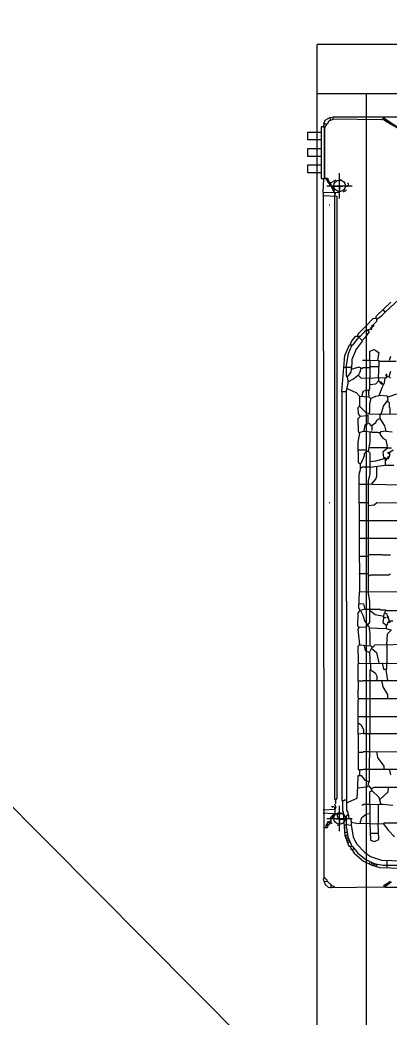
# Model space of a CAD drawing. Extents: x 4511820 to 5180432, y -1526536 to -944957.
# Drawn here: x 5146956 to 5147404, y -1027784 to -1026575 of the extents above; entities that cross this region are included whole.
import ezdxf

# ---------------------------------------------------------------- set-up
doc = ezdxf.new("R2010")
doc.units = 0
doc.header["$MEASUREMENT"] = 0
doc.layers.add('POZEMOK', color=7, linetype='CONTINUOUS')
doc.layers.add('ZZ-chladenie', color=133, linetype='CONTINUOUS')

msp = doc.modelspace()

# ---------------------------------------------------------------- linework, layer by layer
at = {"layer": 'POZEMOK'}
msp.add_line((5149565.898, -1030158.886), (5143002.5, -1023568.172), dxfattribs=at)
at = {"layer": 'ZZ-chladenie'}
for p, q in [((5147315.716, -1028973.604), (5147315.716, -1026604.74)), ((5149472.5, -1026604.74), (5147315.716, -1026604.74)), ((5149472.5, -1026664.74), (5147315.716, -1026664.74)), ((5147375.716, -1028913.604), (5147375.716, -1026664.74)), ((5147331.072, -1026693.072), (5147335.311, -1026692.365)), ((5147335.311, -1026695.191), (5147335.311, -1026692.365)), ((5147335.311, -1026692.365), (5147396.079, -1026692.365)), ((5147396.079, -1026692.365), (5148017.896, -1026692.365)), ((5147397.493, -1026693.072), (5147398.199, -1026692.365)), ((5147324.005, -1026702.258), (5147323.299, -1026704.377)), ((5147323.299, -1026704.377), (5147326.125, -1026704.377)), ((5147324.005, -1026700.845), (5147325.418, -1026696.604)), ((5147324.005, -1026700.845), (5147324.005, -1026702.258)), ((5147324.005, -1026700.845), (5147328.245, -1026700.845)), ((5147324.712, -1026705.084), (5147325.418, -1026704.377)), ((5147325.418, -1026696.604), (5147331.072, -1026693.072)), ((5147326.125, -1026704.377), (5147327.538, -1026700.845)), ((5147328.245, -1026700.845), (5147330.365, -1026697.311)), ((5147330.365, -1026697.311), (5147335.311, -1026695.191)), ((5147331.778, -1026693.072), (5147331.778, -1026696.604)), ((5147335.311, -1026695.191), (5147334.604, -1026695.191)), ((5147393.96, -1026695.898), (5147335.311, -1026695.191)), ((5147397.493, -1026693.778), (5147393.96, -1026695.898)), ((5147396.786, -1026696.604), (5147396.786, -1026695.191)), ((5147396.786, -1026695.191), (5147397.493, -1026695.191)), ((5147397.493, -1026696.604), (5147396.786, -1026696.604)), ((5147398.199, -1026695.191), (5147397.493, -1026693.778)), ((5147397.493, -1026695.191), (5147398.199, -1026695.898)), ((5147398.199, -1026695.898), (5147397.493, -1026696.604)), ((5147397.493, -1026696.604), (5147413.038, -1026705.79)), ((5147412.331, -1026704.377), (5147398.199, -1026695.191)), ((5147398.199, -1026695.898), (5147398.906, -1026695.898)), ((5147398.906, -1026695.898), (5147398.906, -1026696.604)), ((5147398.906, -1026697.311), (5147398.906, -1026698.018)), ((5147400.319, -1026697.311), (5147400.319, -1026696.604)), ((5147400.319, -1026698.018), (5147400.319, -1026698.724)), ((5147400.319, -1026698.724), (5147401.026, -1026698.724)), ((5147401.732, -1026698.018), (5147402.439, -1026698.018)), ((5147402.439, -1026698.018), (5147402.439, -1026698.724)), ((5147402.439, -1026699.431), (5147402.439, -1026700.138)), ((5147403.852, -1026699.431), (5147403.852, -1026698.724)), ((5147403.852, -1026700.138), (5147403.852, -1026700.845)), ((5147403.852, -1026700.845), (5147404.559, -1026700.845)), ((5147324.712, -1026705.084), (5147324.712, -1026766.559)), ((5147343.094, -1026791.412), (5147343.094, -1026760.75)), ((5147323.299, -1026784.224), (5147324.005, -1026767.265)), ((5147324.005, -1026767.265), (5147326.832, -1026767.265)), ((5147324.712, -1026766.559), (5147324.712, -1026767.265)), ((5147326.125, -1026766.559), (5147328.245, -1026766.559)), ((5147326.125, -1026766.559), (5147326.125, -1026767.265)), ((5147326.125, -1026767.265), (5147326.832, -1026767.265)), ((5147326.832, -1026767.265), (5147327.538, -1026766.559)), ((5147326.832, -1026767.265), (5147327.538, -1026767.972)), ((5147326.832, -1026767.265), (5147328.952, -1026771.505)), ((5147327.538, -1026767.972), (5147328.245, -1026767.972)), ((5147327.763, -1026776.081), (5147358.424, -1026776.081)), ((5147328.245, -1026766.559), (5147329.659, -1026770.092)), ((5147328.245, -1026767.972), (5147328.952, -1026767.972)), ((5147328.952, -1026769.385), (5147328.245, -1026769.385)), ((5147328.952, -1026769.385), (5147329.659, -1026769.385)), ((5147329.659, -1026770.092), (5147328.952, -1026770.799)), ((5147328.952, -1026770.799), (5147329.659, -1026771.505)), ((5147328.952, -1026771.505), (5147331.072, -1026771.505)), ((5147329.659, -1026769.385), (5147329.659, -1026770.092)), ((5147329.659, -1026770.092), (5147330.365, -1026771.505)), ((5147329.659, -1026771.505), (5147329.659, -1026772.919)), ((5147329.659, -1026772.919), (5147331.072, -1026772.919)), ((5147331.072, -1026772.919), (5147330.365, -1026774.332)), ((5147330.365, -1026774.332), (5147332.485, -1026775.038)), ((5147331.072, -1026772.919), (5147338.844, -1026768.679)), ((5147331.072, -1026771.505), (5147331.072, -1026772.919)), ((5147331.072, -1026772.919), (5147331.778, -1026773.625)), ((5147331.778, -1026773.625), (5147332.485, -1026773.625)), ((5147332.485, -1026773.625), (5147332.485, -1026775.038)), ((5147332.485, -1026775.038), (5147335.311, -1026782.104)), ((5147333.191, -1026777.158), (5147334.604, -1026777.158)), ((5147334.604, -1026779.985), (5147335.311, -1026776.451)), ((5147334.604, -1026777.158), (5147335.311, -1026777.158)), ((5147335.311, -1026776.451), (5147343.79, -1026776.451)), ((5147343.084, -1026768.679), (5147345.911, -1026768.679)), ((5147343.084, -1026783.517), (5147343.79, -1026776.451)), ((5147343.79, -1026776.451), (5147346.617, -1026776.451)), ((5147350.856, -1026776.451), (5147352.977, -1026776.451)), ((5147352.977, -1026772.919), (5147352.977, -1026772.212)), ((5147353.683, -1026773.625), (5147352.977, -1026772.919)), ((5147352.977, -1026776.451), (5147353.683, -1026775.745)), ((5147353.683, -1026775.745), (5147353.683, -1026773.625)), ((5147323.299, -1026784.224), (5147343.084, -1026783.517)), ((5147323.299, -1026784.224), (5147324.005, -1027551.602)), ((5147323.299, -1026787.757), (5147339.551, -1026788.464)), ((5147334.604, -1026778.572), (5147333.898, -1026778.572)), ((5147333.898, -1026778.572), (5147334.604, -1026778.572)), ((5147336.018, -1026779.985), (5147334.604, -1026779.985)), ((5147335.311, -1026779.985), (5147336.018, -1026780.691)), ((5147336.018, -1026780.691), (5147335.311, -1026781.398)), ((5147335.311, -1026781.398), (5147336.018, -1026782.104)), ((5147335.311, -1026782.104), (5147336.725, -1026782.104)), ((5147336.725, -1026782.104), (5147336.018, -1026779.985)), ((5147336.018, -1026782.104), (5147336.018, -1026783.517)), ((5147336.018, -1026783.517), (5147336.725, -1026784.224)), ((5147336.725, -1026784.224), (5147336.725, -1026785.638)), ((5147336.725, -1026785.638), (5147337.431, -1026786.344)), ((5147336.725, -1026787.757), (5147336.725, -1027518.392)), ((5147338.138, -1026784.931), (5147337.431, -1026785.638)), ((5147337.431, -1026785.638), (5147338.138, -1026785.638)), ((5147337.431, -1026786.344), (5147337.431, -1026787.757)), ((5147338.138, -1026784.224), (5147338.138, -1026783.517)), ((5147338.138, -1026785.638), (5147338.138, -1026784.931)), ((5147339.551, -1026788.464), (5147339.551, -1027517.685)), ((5147347.324, -1026782.811), (5147348.737, -1026782.811)), ((5147348.737, -1026782.811), (5147349.443, -1026782.104)), ((5147349.443, -1026782.104), (5147350.15, -1026782.104)), ((5147350.15, -1026782.104), (5147350.856, -1026781.398)), ((5147350.856, -1026781.398), (5147351.563, -1026781.398)), ((5147330.365, -1026799.063), (5147331.072, -1026799.063)), ((5147398.199, -1026929.079), (5147437.77, -1026892.335)), ((5147387.6, -1026933.319), (5147405.265, -1026917.067)), ((5147386.894, -1026936.145), (5147387.6, -1026933.319)), ((5147388.307, -1026937.558), (5147393.96, -1026933.319)), ((5147393.96, -1026933.319), (5147398.199, -1026929.079)), ((5147396.079, -1026926.253), (5147396.079, -1026925.546)), ((5147398.199, -1026929.079), (5147396.079, -1026926.253)), ((5147398.199, -1026929.079), (5147397.493, -1026929.786)), ((5147365.695, -1026955.224), (5147374.881, -1026946.038)), ((5147374.881, -1026946.038), (5147384.068, -1026936.145)), ((5147384.068, -1026946.038), (5147381.24, -1026948.158)), ((5147382.654, -1026946.038), (5147382.654, -1026944.625)), ((5147382.654, -1026944.625), (5147384.068, -1026944.625)), ((5147384.068, -1026936.145), (5147387.6, -1026936.852)), ((5147387.6, -1026940.385), (5147384.068, -1026943.918)), ((5147384.068, -1026943.918), (5147384.068, -1026946.038)), ((5147387.6, -1026936.852), (5147387.6, -1026940.385)), ((5147357.922, -1026963.703), (5147362.869, -1026958.05)), ((5147362.869, -1026958.05), (5147368.522, -1026958.05)), ((5147364.989, -1026958.05), (5147365.695, -1026955.224)), ((5147368.522, -1026958.05), (5147374.881, -1026950.984)), ((5147378.414, -1026953.104), (5147373.468, -1026960.17)), ((5147374.881, -1026950.984), (5147378.414, -1026951.691)), ((5147380.534, -1026949.571), (5147377.001, -1026950.278)), ((5147377.001, -1026950.278), (5147378.414, -1026950.984)), ((5147378.414, -1026950.984), (5147378.414, -1026949.571)), ((5147378.414, -1026951.691), (5147378.414, -1026953.104)), ((5147381.24, -1026948.158), (5147380.534, -1026948.158)), ((5147381.24, -1026948.158), (5147380.534, -1026949.571)), ((5147380.534, -1026949.571), (5147381.947, -1026949.571)), ((5147381.947, -1026948.158), (5147381.24, -1026948.158)), ((5147381.947, -1026949.571), (5147381.947, -1026948.158)), ((5147349.443, -1026981.369), (5147355.096, -1026968.649)), ((5147353.683, -1026979.249), (5147357.922, -1026969.356)), ((5147355.803, -1026968.649), (5147355.096, -1026969.356)), ((5147355.096, -1026968.649), (5147359.336, -1026968.649)), ((5147355.803, -1026968.649), (5147357.922, -1026963.703)), ((5147357.922, -1026969.356), (5147358.629, -1026968.649)), ((5147359.336, -1026968.649), (5147366.402, -1026959.463)), ((5147370.642, -1026963.703), (5147362.162, -1026975.009)), ((5147366.402, -1026959.463), (5147370.642, -1026963.703)), ((5147373.468, -1026960.17), (5147370.642, -1026962.996)), ((5147345.911, -1027025.178), (5147349.443, -1026981.369)), ((5147350.856, -1026995.501), (5147353.683, -1026979.249)), ((5147362.162, -1026975.715), (5147357.922, -1026986.314)), ((5147362.162, -1026975.009), (5147362.162, -1026975.715)), ((5147379.827, -1026976.422), (5147384.774, -1026974.302)), ((5147379.827, -1026987.021), (5147379.827, -1026976.422)), ((5147384.774, -1026974.302), (5147390.427, -1026977.835)), ((5147390.427, -1026977.835), (5147389.013, -1026987.021)), ((5147404.559, -1026982.782), (5147403.146, -1026987.728)), ((5147357.922, -1026991.261), (5147356.509, -1027001.86)), ((5147357.922, -1026986.314), (5147357.922, -1026991.261)), ((5147379.121, -1026987.728), (5147370.642, -1026987.728)), ((5147379.827, -1026987.021), (5147379.121, -1026987.728)), ((5147379.827, -1026987.728), (5147379.827, -1026987.021)), ((5147379.827, -1026987.021), (5147379.827, -1026995.501)), ((5147379.827, -1026987.021), (5147390.427, -1026987.728)), ((5147379.827, -1026995.501), (5147380.534, -1026994.794)), ((5147380.534, -1026994.794), (5147389.72, -1026994.794)), ((5147390.427, -1026990.554), (5147389.72, -1027008.926)), ((5147390.427, -1026987.728), (5147390.427, -1026990.554)), ((5147391.134, -1026988.435), (5147411.625, -1026988.435)), ((5147348.03, -1026995.501), (5147357.216, -1026995.501)), ((5147350.856, -1026995.501), (5147350.856, -1027006.1)), ((5147350.856, -1027006.1), (5147351.563, -1027006.806)), ((5147351.563, -1027006.806), (5147352.27, -1027007.513)), ((5147356.509, -1027001.86), (5147352.27, -1027007.513)), ((5147366.402, -1026995.501), (5147357.216, -1026998.327)), ((5147360.043, -1027009.633), (5147366.402, -1027004.687)), ((5147365.695, -1027005.393), (5147369.229, -1027008.926)), ((5147369.229, -1026996.914), (5147366.402, -1026995.501)), ((5147366.402, -1027004.687), (5147367.815, -1027001.153)), ((5147367.815, -1027001.153), (5147369.229, -1026996.914)), ((5147369.229, -1026996.914), (5147370.642, -1026996.914)), ((5147370.642, -1026996.914), (5147371.348, -1026996.207)), ((5147371.348, -1026996.207), (5147379.827, -1026996.207)), ((5147379.827, -1026996.207), (5147379.827, -1027008.926)), ((5147400.319, -1027004.687), (5147398.906, -1027004.687)), ((5147398.906, -1027004.687), (5147398.906, -1027006.1)), ((5147398.906, -1027006.1), (5147400.319, -1027006.1)), ((5147400.319, -1027008.219), (5147400.319, -1027004.687)), ((5147401.026, -1027006.806), (5147400.319, -1027007.513)), ((5147401.026, -1027006.806), (5147403.146, -1027007.513)), ((5147403.146, -1027006.806), (5147405.265, -1027000.447)), ((5147352.977, -1027015.285), (5147351.563, -1027022.352)), ((5147352.27, -1027007.513), (5147352.977, -1027007.513)), ((5147352.27, -1027007.513), (5147352.977, -1027012.459)), ((5147352.977, -1027012.459), (5147352.977, -1027015.285)), ((5147353.683, -1027013.166), (5147352.977, -1027013.872)), ((5147353.683, -1027013.166), (5147360.043, -1027009.633)), ((5147369.229, -1027008.926), (5147400.319, -1027008.219)), ((5147379.827, -1027021.645), (5147379.827, -1027008.926)), ((5147379.827, -1027016.698), (5147386.894, -1027015.992)), ((5147386.894, -1027015.992), (5147390.427, -1027011.753)), ((5147390.427, -1027011.753), (5147390.427, -1027008.926)), ((5147390.427, -1027012.459), (5147393.253, -1027015.992)), ((5147393.253, -1027013.872), (5147391.84, -1027013.872)), ((5147395.373, -1027015.992), (5147393.253, -1027013.872)), ((5147393.253, -1027015.992), (5147395.373, -1027015.992)), ((5147394.666, -1027020.232), (5147397.493, -1027014.579)), ((5147396.079, -1027015.992), (5147396.786, -1027015.992)), ((5147397.493, -1027014.579), (5147398.199, -1027008.926)), ((5147398.199, -1027008.926), (5147398.906, -1027008.219)), ((5147403.146, -1027007.513), (5147404.559, -1027008.926)), ((5147345.911, -1027025.178), (5147345.911, -1027520.511)), ((5147345.911, -1027025.178), (5147350.856, -1027025.178)), ((5147351.563, -1027022.352), (5147350.856, -1027025.178)), ((5147350.856, -1027025.178), (5147351.563, -1027532.524)), ((5147352.27, -1027021.645), (5147351.563, -1027021.645)), ((5147352.27, -1027021.645), (5147363.575, -1027026.592)), ((5147363.575, -1027026.592), (5147367.109, -1027030.831)), ((5147367.109, -1027030.831), (5147378.414, -1027031.537)), ((5147367.109, -1027030.831), (5147367.109, -1027042.844)), ((5147369.935, -1027030.831), (5147372.055, -1027024.471)), ((5147372.055, -1027024.471), (5147377.708, -1027023.058)), ((5147377.708, -1027023.058), (5147378.414, -1027030.831)), ((5147378.414, -1027023.765), (5147379.121, -1027023.765)), ((5147379.121, -1027022.352), (5147379.827, -1027021.645)), ((5147379.121, -1027023.765), (5147379.121, -1027022.352)), ((5147380.534, -1027033.657), (5147386.894, -1027030.831)), ((5147386.894, -1027030.831), (5147391.134, -1027030.124)), ((5147391.134, -1027030.124), (5147394.666, -1027020.232)), ((5147401.026, -1027030.831), (5147391.134, -1027030.124)), ((5147401.732, -1027035.071), (5147401.026, -1027030.831)), ((5147401.732, -1027031.537), (5147412.331, -1027028.005)), ((5147367.109, -1027042.844), (5147364.989, -1027044.963)), ((5147367.109, -1027042.844), (5147366.402, -1027042.844)), ((5147374.881, -1027050.616), (5147367.109, -1027042.844)), ((5147378.414, -1027031.537), (5147380.534, -1027033.657)), ((5147380.534, -1027035.777), (5147379.121, -1027040.017)), ((5147379.121, -1027040.017), (5147379.121, -1027050.616)), ((5147380.534, -1027033.657), (5147380.534, -1027035.777)), ((5147393.253, -1027052.736), (5147396.079, -1027042.844)), ((5147396.079, -1027042.844), (5147401.732, -1027035.071)), ((5147401.026, -1027037.191), (5147401.732, -1027037.191)), ((5147401.732, -1027037.191), (5147402.439, -1027037.897)), ((5147402.439, -1027037.897), (5147403.146, -1027038.604)), ((5147403.146, -1027038.604), (5147403.146, -1027044.257)), ((5147364.989, -1027044.963), (5147365.695, -1027052.029)), ((5147365.695, -1027052.029), (5147367.815, -1027055.562)), ((5147367.815, -1027054.855), (5147367.109, -1027055.562)), ((5147367.815, -1027054.855), (5147376.295, -1027054.149)), ((5147378.414, -1027052.029), (5147374.881, -1027050.616)), ((5147376.295, -1027054.149), (5147377.001, -1027053.442)), ((5147377.708, -1027054.149), (5147377.001, -1027053.442)), ((5147377.708, -1027064.042), (5147377.708, -1027054.149)), ((5147379.121, -1027050.616), (5147378.414, -1027052.029)), ((5147378.414, -1027052.029), (5147390.427, -1027052.736)), ((5147390.427, -1027052.736), (5147393.253, -1027052.736)), ((5147391.84, -1027053.442), (5147392.547, -1027052.736)), ((5147391.84, -1027053.442), (5147391.84, -1027057.682)), ((5147392.547, -1027052.736), (5147393.253, -1027052.029)), ((5147393.253, -1027052.029), (5147478.047, -1027052.736)), ((5147403.146, -1027044.257), (5147403.852, -1027044.963)), ((5147403.852, -1027044.963), (5147403.852, -1027052.029)), ((5147367.815, -1027055.562), (5147364.989, -1027058.389)), ((5147364.989, -1027058.389), (5147365.695, -1027073.228)), ((5147372.761, -1027073.228), (5147374.175, -1027065.455)), ((5147374.175, -1027065.455), (5147377.708, -1027064.042)), ((5147378.414, -1027063.335), (5147381.24, -1027066.868)), ((5147381.24, -1027066.868), (5147386.894, -1027062.628)), ((5147381.947, -1027066.868), (5147382.654, -1027066.162)), ((5147381.947, -1027066.868), (5147381.947, -1027072.521)), ((5147386.894, -1027062.628), (5147388.307, -1027059.802)), ((5147388.307, -1027059.802), (5147391.84, -1027057.682)), ((5147391.84, -1027057.682), (5147391.134, -1027058.389)), ((5147391.84, -1027057.682), (5147397.493, -1027066.868)), ((5147397.493, -1027066.868), (5147398.906, -1027073.228)), ((5147367.109, -1027076.054), (5147364.989, -1027085.946)), ((5147365.695, -1027073.228), (5147367.109, -1027076.054)), ((5147367.109, -1027074.641), (5147372.055, -1027073.228)), ((5147372.055, -1027073.228), (5147381.947, -1027073.934)), ((5147381.947, -1027073.934), (5147379.827, -1027075.348)), ((5147379.827, -1027075.348), (5147379.827, -1027085.946)), ((5147389.72, -1027074.641), (5147382.654, -1027074.641)), ((5147390.427, -1027075.348), (5147389.72, -1027074.641)), ((5147391.84, -1027075.348), (5147390.427, -1027075.348)), ((5147392.547, -1027073.934), (5147391.84, -1027076.761)), ((5147391.84, -1027075.348), (5147392.547, -1027074.641)), ((5147391.84, -1027076.761), (5147395.373, -1027081.707)), ((5147398.906, -1027073.228), (5147392.547, -1027073.934)), ((5147398.906, -1027073.228), (5147406.679, -1027073.934)), ((5147364.989, -1027085.946), (5147365.695, -1027110.678)), ((5147379.827, -1027085.946), (5147377.708, -1027097.253)), ((5147395.373, -1027081.707), (5147398.906, -1027083.827)), ((5147398.906, -1027083.827), (5147401.026, -1027093.719)), ((5147365.695, -1027095.839), (5147374.175, -1027095.839)), ((5147372.761, -1027102.905), (5147369.229, -1027112.091)), ((5147375.588, -1027097.959), (5147372.761, -1027100.785)), ((5147372.761, -1027100.785), (5147372.761, -1027102.905)), ((5147374.175, -1027095.839), (5147375.588, -1027097.959)), ((5147375.588, -1027097.253), (5147374.881, -1027097.959)), ((5147375.588, -1027097.253), (5147377.708, -1027097.253)), ((5147377.708, -1027097.253), (5147379.827, -1027099.372)), ((5147379.121, -1027093.012), (5147378.414, -1027093.719)), ((5147379.121, -1027093.012), (5147400.319, -1027093.012)), ((5147379.827, -1027099.372), (5147379.827, -1027124.81)), ((5147401.026, -1027093.719), (5147395.373, -1027098.666)), ((5147395.373, -1027098.666), (5147396.079, -1027105.025)), ((5147400.319, -1027093.012), (5147400.319, -1027093.719)), ((5147401.026, -1027105.732), (5147402.439, -1027103.612)), ((5147405.972, -1027093.719), (5147401.732, -1027093.719)), ((5147402.439, -1027100.785), (5147401.732, -1027098.666)), ((5147401.732, -1027098.666), (5147403.146, -1027099.372)), ((5147403.146, -1027099.372), (5147402.439, -1027100.079)), ((5147402.439, -1027100.079), (5147402.439, -1027100.785)), ((5147402.439, -1027100.079), (5147403.146, -1027100.785)), ((5147402.439, -1027106.438), (5147403.852, -1027102.905)), ((5147402.439, -1027103.612), (5147403.146, -1027104.319)), ((5147403.146, -1027100.785), (5147403.852, -1027100.785)), ((5147403.852, -1027098.666), (5147408.092, -1027095.839)), ((5147403.852, -1027102.905), (5147403.852, -1027098.666)), ((5147365.695, -1027110.678), (5147367.815, -1027112.798)), ((5147369.229, -1027112.091), (5147367.815, -1027112.798)), ((5147367.815, -1027112.798), (5147367.815, -1027119.864)), ((5147379.827, -1027109.971), (5147386.894, -1027109.264)), ((5147398.199, -1027114.918), (5147379.827, -1027117.037)), ((5147386.894, -1027109.264), (5147397.493, -1027106.438)), ((5147396.079, -1027105.025), (5147398.199, -1027105.025)), ((5147397.493, -1027106.438), (5147396.786, -1027106.438)), ((5147398.199, -1027105.025), (5147398.199, -1027114.918)), ((5147398.199, -1027106.438), (5147398.906, -1027107.145)), ((5147398.199, -1027106.438), (5147402.439, -1027106.438)), ((5147399.613, -1027108.558), (5147398.199, -1027108.558)), ((5147408.799, -1027114.918), (5147398.199, -1027114.918)), ((5147398.906, -1027107.145), (5147399.613, -1027107.145)), ((5147399.613, -1027107.145), (5147399.613, -1027108.558)), ((5147401.026, -1027105.732), (5147401.732, -1027105.025)), ((5147401.026, -1027105.732), (5147401.026, -1027106.438)), ((5147401.732, -1027105.025), (5147402.439, -1027105.025)), ((5147402.439, -1027105.025), (5147403.146, -1027105.025)), ((5147403.146, -1027105.025), (5147403.146, -1027104.319)), ((5147367.815, -1027119.864), (5147366.402, -1027125.516)), ((5147366.402, -1027125.516), (5147367.109, -1027267.545)), ((5147367.815, -1027117.037), (5147369.935, -1027117.037)), ((5147369.935, -1027117.037), (5147370.642, -1027116.331)), ((5147370.642, -1027116.331), (5147379.827, -1027116.331)), ((5147379.827, -1027124.81), (5147377.708, -1027133.289)), ((5147386.894, -1027131.17), (5147388.307, -1027127.637)), ((5147388.307, -1027127.637), (5147388.307, -1027116.331)), ((5147367.109, -1027137.529), (5147366.402, -1027138.236)), ((5147367.109, -1027137.529), (5147377.708, -1027137.529)), ((5147377.708, -1027133.289), (5147377.708, -1027159.434)), ((5147377.708, -1027136.823), (5147382.654, -1027137.529)), ((5147381.947, -1027136.823), (5147386.894, -1027131.17)), ((5147381.947, -1027136.823), (5147382.654, -1027136.116)), ((5147382.654, -1027137.529), (5147454.728, -1027138.942)), ((5147330.365, -1027159.434), (5147331.072, -1027159.434)), ((5147366.402, -1027159.434), (5147377.708, -1027159.434)), ((5147377.708, -1027159.434), (5147377.708, -1027267.545)), ((5147377.708, -1027162.967), (5147384.774, -1027162.26)), ((5147384.774, -1027162.26), (5147388.307, -1027159.434)), ((5147388.307, -1027159.434), (5147434.236, -1027160.141)), ((5147366.402, -1027181.339), (5147377.708, -1027181.339)), ((5147377.708, -1027181.339), (5147433.53, -1027181.339)), ((5147366.402, -1027202.537), (5147377.708, -1027202.537)), ((5147377.708, -1027202.537), (5147433.53, -1027202.537)), ((5147366.402, -1027224.442), (5147377.708, -1027224.442)), ((5147377.708, -1027222.322), (5147394.666, -1027222.322)), ((5147394.666, -1027222.322), (5147395.373, -1027223.029)), ((5147395.373, -1027223.029), (5147404.559, -1027223.029)), ((5147366.402, -1027245.641), (5147377.708, -1027245.641)), ((5147377.708, -1027247.76), (5147379.827, -1027247.76)), ((5147379.827, -1027247.76), (5147380.534, -1027247.054)), ((5147380.534, -1027247.054), (5147403.146, -1027247.054)), ((5147403.146, -1027247.054), (5147403.852, -1027246.347)), ((5147403.852, -1027246.347), (5147404.559, -1027246.347)), ((5147366.402, -1027287.33), (5147367.109, -1027267.545)), ((5147367.109, -1027267.545), (5147480.166, -1027266.839)), ((5147379.827, -1027278.851), (5147377.708, -1027267.545)), ((5147367.109, -1027281.677), (5147372.055, -1027282.384)), ((5147372.055, -1027282.384), (5147373.468, -1027288.743)), ((5147379.827, -1027304.289), (5147379.827, -1027278.851)), ((5147364.989, -1027309.235), (5147365.695, -1027292.983)), ((5147365.695, -1027292.983), (5147367.815, -1027290.157)), ((5147367.815, -1027290.157), (5147366.402, -1027287.33)), ((5147373.468, -1027288.743), (5147368.522, -1027290.157)), ((5147368.522, -1027290.157), (5147371.348, -1027295.809)), ((5147371.348, -1027295.809), (5147373.468, -1027303.582)), ((5147373.468, -1027288.743), (5147380.534, -1027288.743)), ((5147380.534, -1027288.743), (5147391.84, -1027288.743)), ((5147380.534, -1027290.864), (5147386.187, -1027295.103)), ((5147386.187, -1027295.103), (5147396.786, -1027297.223)), ((5147391.84, -1027288.743), (5147392.547, -1027289.45)), ((5147392.547, -1027289.45), (5147398.906, -1027289.45)), ((5147396.079, -1027297.223), (5147396.079, -1027299.343)), ((5147396.786, -1027297.223), (5147397.493, -1027292.983)), ((5147398.199, -1027292.983), (5147397.493, -1027293.69)), ((5147397.493, -1027292.983), (5147400.319, -1027294.396)), ((5147398.199, -1027291.57), (5147398.906, -1027290.864)), ((5147398.199, -1027292.983), (5147398.199, -1027291.57)), ((5147398.906, -1027289.45), (5147399.613, -1027290.157)), ((5147398.906, -1027290.864), (5147398.906, -1027290.157)), ((5147399.613, -1027290.157), (5147415.158, -1027290.157)), ((5147400.319, -1027294.396), (5147401.026, -1027299.343)), ((5147366.402, -1027310.648), (5147364.989, -1027309.235)), ((5147373.468, -1027303.582), (5147377.001, -1027307.116)), ((5147375.588, -1027309.942), (5147379.827, -1027304.289)), ((5147377.001, -1027307.116), (5147377.708, -1027307.116)), ((5147377.001, -1027308.529), (5147378.414, -1027309.235)), ((5147378.414, -1027309.235), (5147379.827, -1027318.421)), ((5147396.079, -1027298.636), (5147395.373, -1027299.343)), ((5147396.079, -1027299.343), (5147395.373, -1027304.995)), ((5147395.373, -1027304.995), (5147400.319, -1027308.529)), ((5147396.079, -1027298.636), (5147399.613, -1027298.636)), ((5147399.613, -1027308.529), (5147400.319, -1027307.822)), ((5147399.613, -1027308.529), (5147399.613, -1027312.061)), ((5147400.319, -1027308.529), (5147402.439, -1027303.582)), ((5147402.439, -1027297.929), (5147401.026, -1027298.636)), ((5147401.026, -1027298.636), (5147401.732, -1027299.343)), ((5147401.026, -1027299.343), (5147402.439, -1027299.343)), ((5147401.732, -1027299.343), (5147403.146, -1027302.876)), ((5147402.439, -1027299.343), (5147402.439, -1027297.929)), ((5147402.439, -1027303.582), (5147403.852, -1027303.582)), ((5147403.146, -1027304.995), (5147402.439, -1027304.289)), ((5147403.146, -1027302.876), (5147407.386, -1027302.876)), ((5147403.852, -1027304.995), (5147403.146, -1027304.995)), ((5147403.852, -1027303.582), (5147403.852, -1027304.995)), ((5147366.402, -1027311.355), (5147364.989, -1027312.768)), ((5147364.989, -1027312.768), (5147367.109, -1027331.847)), ((5147366.402, -1027310.648), (5147365.695, -1027311.355)), ((5147366.402, -1027310.648), (5147375.588, -1027309.942)), ((5147366.402, -1027310.648), (5147366.402, -1027311.355)), ((5147378.414, -1027311.355), (5147399.613, -1027312.061)), ((5147379.827, -1027318.421), (5147379.827, -1027332.553)), ((5147399.613, -1027312.061), (5147405.972, -1027314.182)), ((5147400.319, -1027331.847), (5147401.026, -1027318.421)), ((5147401.026, -1027318.421), (5147404.559, -1027314.888)), ((5147367.109, -1027331.847), (5147364.989, -1027333.966)), ((5147367.109, -1027331.847), (5147366.402, -1027331.847)), ((5147367.109, -1027331.847), (5147380.534, -1027333.26)), ((5147372.761, -1027332.553), (5147374.175, -1027338.913)), ((5147380.534, -1027333.26), (5147383.361, -1027334.673)), ((5147383.361, -1027334.673), (5147386.187, -1027331.847)), ((5147386.187, -1027331.847), (5147429.29, -1027331.14)), ((5147400.319, -1027331.847), (5147400.319, -1027353.752)), ((5147364.989, -1027333.966), (5147365.695, -1027353.045)), ((5147374.175, -1027338.913), (5147379.121, -1027341.033)), ((5147379.121, -1027341.033), (5147382.654, -1027334.673)), ((5147379.121, -1027341.033), (5147379.121, -1027344.566)), ((5147379.121, -1027344.566), (5147379.827, -1027345.272)), ((5147379.827, -1027345.272), (5147379.827, -1027353.752)), ((5147382.654, -1027334.673), (5147383.361, -1027333.966)), ((5147382.654, -1027336.793), (5147387.6, -1027341.033)), ((5147387.6, -1027341.033), (5147390.427, -1027353.752)), ((5147365.695, -1027353.045), (5147366.402, -1027353.752)), ((5147365.695, -1027354.458), (5147482.992, -1027353.752)), ((5147365.695, -1027375.657), (5147365.695, -1027354.458)), ((5147366.402, -1027353.752), (5147366.402, -1027354.458)), ((5147379.827, -1027353.752), (5147380.534, -1027354.458)), ((5147380.534, -1027354.458), (5147380.534, -1027362.231)), ((5147394.666, -1027353.752), (5147396.079, -1027361.525)), ((5147400.319, -1027361.525), (5147400.319, -1027353.752)), ((5147380.534, -1027362.231), (5147379.827, -1027362.231)), ((5147380.534, -1027362.231), (5147379.827, -1027362.938)), ((5147379.827, -1027362.938), (5147379.827, -1027374.95)), ((5147380.534, -1027362.231), (5147386.187, -1027365.764)), ((5147386.187, -1027365.764), (5147388.307, -1027370.004)), ((5147396.079, -1027361.525), (5147400.319, -1027361.525)), ((5147398.906, -1027362.231), (5147399.613, -1027361.525)), ((5147398.906, -1027362.231), (5147401.026, -1027374.95)), ((5147365.695, -1027376.363), (5147364.989, -1027395.442)), ((5147365.695, -1027375.657), (5147365.695, -1027376.363)), ((5147365.695, -1027375.657), (5147371.348, -1027375.657)), ((5147371.348, -1027375.657), (5147372.055, -1027374.95)), ((5147372.055, -1027374.95), (5147482.992, -1027374.95)), ((5147379.827, -1027374.95), (5147379.827, -1027396.855)), ((5147388.307, -1027370.004), (5147388.307, -1027374.95)), ((5147393.96, -1027374.95), (5147395.373, -1027382.722)), ((5147395.373, -1027382.722), (5147401.026, -1027391.909)), ((5147401.026, -1027391.909), (5147401.026, -1027396.855)), ((5147364.989, -1027395.442), (5147366.402, -1027397.561)), ((5147366.402, -1027397.561), (5147364.989, -1027398.975)), ((5147364.989, -1027398.975), (5147365.695, -1027482.354)), ((5147366.402, -1027396.855), (5147365.695, -1027397.561)), ((5147366.402, -1027396.855), (5147413.745, -1027396.855)), ((5147379.827, -1027396.855), (5147379.827, -1027418.053)), ((5147379.827, -1027418.053), (5147379.827, -1027439.252)), ((5147365.695, -1027418.76), (5147415.865, -1027418.76)), ((5147365.695, -1027426.532), (5147369.229, -1027428.652)), ((5147369.229, -1027428.652), (5147372.055, -1027435.012)), ((5147372.055, -1027439.252), (5147365.695, -1027439.958)), ((5147372.055, -1027435.012), (5147372.055, -1027439.252)), ((5147372.055, -1027439.252), (5147377.708, -1027439.252)), ((5147377.708, -1027439.252), (5147378.414, -1027439.958)), ((5147378.414, -1027439.958), (5147379.121, -1027439.958)), ((5147379.121, -1027497.9), (5147379.827, -1027439.252)), ((5147379.827, -1027439.252), (5147728.186, -1027439.958)), ((5147365.695, -1027461.863), (5147371.348, -1027461.863)), ((5147371.348, -1027461.863), (5147372.055, -1027461.156)), ((5147372.055, -1027461.156), (5147379.827, -1027461.156)), ((5147379.827, -1027461.156), (5147477.34, -1027461.863)), ((5147387.6, -1027461.156), (5147389.013, -1027468.222)), ((5147389.013, -1027468.222), (5147396.786, -1027478.822)), ((5147364.989, -1027503.553), (5147365.695, -1027490.127)), ((5147365.695, -1027482.354), (5147367.109, -1027483.768)), ((5147365.695, -1027490.127), (5147369.229, -1027490.127)), ((5147367.109, -1027489.42), (5147366.402, -1027490.127)), ((5147367.109, -1027483.768), (5147367.815, -1027483.061)), ((5147367.109, -1027483.768), (5147367.815, -1027483.768)), ((5147367.109, -1027483.768), (5147367.109, -1027489.42)), ((5147367.815, -1027483.768), (5147368.522, -1027483.061)), ((5147368.522, -1027483.061), (5147371.348, -1027483.061)), ((5147369.229, -1027490.127), (5147373.468, -1027495.78)), ((5147371.348, -1027483.061), (5147372.055, -1027482.354)), ((5147372.055, -1027482.354), (5147379.827, -1027482.354)), ((5147379.827, -1027482.354), (5147484.406, -1027482.354)), ((5147396.786, -1027478.822), (5147396.786, -1027482.354)), ((5147403.146, -1027482.354), (5147404.559, -1027489.42)), ((5147373.468, -1027495.78), (5147379.121, -1027497.9)), ((5147377.708, -1027503.553), (5147378.414, -1027497.9)), ((5147364.282, -1027517.685), (5147364.989, -1027503.553)), ((5147365.695, -1027504.966), (5147377.708, -1027503.553)), ((5147378.414, -1027502.846), (5147381.24, -1027506.379)), ((5147379.827, -1027509.913), (5147380.534, -1027509.206)), ((5147379.827, -1027525.458), (5147379.827, -1027509.913)), ((5147380.534, -1027509.206), (5147381.24, -1027509.206)), ((5147381.24, -1027506.379), (5147384.774, -1027504.259)), ((5147381.947, -1027508.499), (5147381.24, -1027508.499)), ((5147381.24, -1027509.206), (5147381.947, -1027508.499)), ((5147381.947, -1027506.379), (5147382.654, -1027505.672)), ((5147381.947, -1027508.499), (5147381.947, -1027506.379)), ((5147381.947, -1027508.499), (5147390.427, -1027516.272)), ((5147384.774, -1027504.259), (5147415.158, -1027504.259)), ((5147391.84, -1027519.098), (5147401.732, -1027509.913)), ((5147401.732, -1027509.913), (5147402.439, -1027504.259)), ((5147336.725, -1027518.392), (5147337.431, -1027519.098)), ((5147337.431, -1027519.098), (5147338.138, -1027519.098)), ((5147338.844, -1027528.991), (5147337.431, -1027524.751)), ((5147339.551, -1027517.685), (5147338.138, -1027519.805)), ((5147338.138, -1027519.805), (5147338.138, -1027524.045)), ((5147343.094, -1027557.412), (5147343.094, -1027526.75)), ((5147345.911, -1027520.511), (5147346.617, -1027521.218)), ((5147346.617, -1027520.511), (5147348.737, -1027520.511)), ((5147346.617, -1027521.218), (5147346.617, -1027533.231)), ((5147348.737, -1027520.511), (5147349.443, -1027519.805)), ((5147349.443, -1027519.805), (5147350.856, -1027519.805)), ((5147351.563, -1027523.338), (5147364.282, -1027517.685)), ((5147371.348, -1027526.164), (5147369.935, -1027526.164)), ((5147372.055, -1027525.458), (5147371.348, -1027526.164)), ((5147379.827, -1027525.458), (5147372.055, -1027525.458)), ((5147379.827, -1027525.458), (5147391.84, -1027524.751)), ((5147379.827, -1027526.164), (5147379.827, -1027525.458)), ((5147379.827, -1027525.458), (5147379.827, -1027536.057)), ((5147389.72, -1027525.458), (5147390.427, -1027524.751)), ((5147389.72, -1027525.458), (5147389.72, -1027548.07)), ((5147390.427, -1027516.272), (5147392.547, -1027524.045)), ((5147391.84, -1027519.098), (5147392.547, -1027518.392)), ((5147391.84, -1027524.751), (5147395.373, -1027524.751)), ((5147395.373, -1027524.751), (5147407.386, -1027526.164)), ((5147323.299, -1027531.817), (5147337.431, -1027531.111)), ((5147323.299, -1027535.35), (5147335.311, -1027536.057)), ((5147333.191, -1027527.578), (5147336.018, -1027527.578)), ((5147336.018, -1027528.284), (5147333.898, -1027528.991)), ((5147333.898, -1027539.59), (5147334.604, -1027538.883)), ((5147334.604, -1027538.883), (5147334.604, -1027538.177)), ((5147334.604, -1027538.177), (5147336.018, -1027538.177)), ((5147335.311, -1027536.057), (5147335.311, -1027542.416)), ((5147336.018, -1027527.578), (5147336.018, -1027528.284)), ((5147336.018, -1027536.763), (5147342.377, -1027536.763)), ((5147337.431, -1027530.404), (5147337.431, -1027528.991)), ((5147337.431, -1027528.991), (5147338.138, -1027528.991)), ((5147337.431, -1027531.111), (5147338.844, -1027528.991)), ((5147337.431, -1027531.111), (5147337.431, -1027530.404)), ((5147337.431, -1027531.111), (5147337.431, -1027535.35)), ((5147337.431, -1027535.35), (5147338.138, -1027536.057)), ((5147338.138, -1027536.057), (5147338.138, -1027536.763)), ((5147340.257, -1027537.47), (5147340.964, -1027536.763)), ((5147340.257, -1027537.47), (5147340.257, -1027539.59)), ((5147340.964, -1027536.763), (5147340.964, -1027536.057)), ((5147340.964, -1027536.057), (5147342.377, -1027536.057)), ((5147342.377, -1027536.763), (5147347.324, -1027536.057)), ((5147346.617, -1027533.231), (5147347.324, -1027533.937)), ((5147347.324, -1027533.937), (5147347.324, -1027536.057)), ((5147347.324, -1027536.057), (5147349.443, -1027562.908)), ((5147352.977, -1027538.177), (5147350.856, -1027539.59)), ((5147351.563, -1027532.524), (5147352.977, -1027534.644)), ((5147352.977, -1027537.47), (5147352.27, -1027538.177)), ((5147352.977, -1027534.644), (5147352.977, -1027538.177)), ((5147354.39, -1027538.177), (5147352.977, -1027537.47)), ((5147354.39, -1027542.416), (5147354.39, -1027538.177)), ((5147369.935, -1027541.003), (5147375.588, -1027536.763)), ((5147375.588, -1027536.763), (5147379.827, -1027536.057)), ((5147379.827, -1027536.057), (5147379.827, -1027548.07)), ((5147326.832, -1027550.896), (5147326.125, -1027550.896)), ((5147326.832, -1027550.896), (5147326.125, -1027552.309)), ((5147329.659, -1027549.483), (5147326.832, -1027549.483)), ((5147326.832, -1027549.483), (5147326.832, -1027550.896)), ((5147326.832, -1027550.896), (5147327.538, -1027550.896)), ((5147327.538, -1027550.896), (5147328.245, -1027551.602)), ((5147327.763, -1027542.081), (5147358.424, -1027542.081)), ((5147328.245, -1027548.776), (5147328.952, -1027545.949)), ((5147328.245, -1027548.776), (5147328.245, -1027549.483)), ((5147328.245, -1027549.483), (5147328.952, -1027550.189)), ((5147328.245, -1027553.015), (5147329.659, -1027549.483)), ((5147328.952, -1027545.949), (5147332.485, -1027545.242)), ((5147332.485, -1027547.363), (5147328.952, -1027547.363)), ((5147328.952, -1027550.189), (5147329.659, -1027550.189)), ((5147329.659, -1027549.483), (5147330.365, -1027549.483)), ((5147330.365, -1027549.483), (5147331.072, -1027548.776)), ((5147331.072, -1027548.07), (5147331.778, -1027547.363)), ((5147331.072, -1027548.776), (5147331.072, -1027548.07)), ((5147331.778, -1027547.363), (5147332.485, -1027547.363)), ((5147332.485, -1027543.123), (5147332.485, -1027540.297)), ((5147332.485, -1027540.297), (5147335.311, -1027541.003)), ((5147335.311, -1027542.416), (5147332.485, -1027543.123)), ((5147332.485, -1027543.123), (5147332.485, -1027545.242)), ((5147332.485, -1027545.242), (5147332.485, -1027547.363)), ((5147332.485, -1027547.363), (5147333.191, -1027548.07)), ((5147333.191, -1027548.07), (5147333.898, -1027548.07)), ((5147333.898, -1027540.297), (5147334.604, -1027539.59)), ((5147333.898, -1027540.297), (5147333.898, -1027539.59)), ((5147334.604, -1027539.59), (5147335.311, -1027539.59)), ((5147335.311, -1027542.416), (5147343.084, -1027543.123)), ((5147340.257, -1027539.59), (5147340.964, -1027540.297)), ((5147343.084, -1027550.189), (5147340.257, -1027550.896)), ((5147340.964, -1027540.297), (5147340.964, -1027542.416)), ((5147343.084, -1027543.123), (5147347.324, -1027543.123)), ((5147343.084, -1027543.123), (5147343.084, -1027550.189)), ((5147350.856, -1027550.189), (5147348.03, -1027550.189)), ((5147350.856, -1027539.59), (5147350.856, -1027550.189)), ((5147350.856, -1027543.123), (5147354.39, -1027542.416)), ((5147350.856, -1027550.189), (5147350.856, -1027549.483)), ((5147350.856, -1027549.483), (5147351.563, -1027549.483)), ((5147350.856, -1027550.189), (5147350.856, -1027553.015)), ((5147351.563, -1027549.483), (5147357.216, -1027550.189)), ((5147355.096, -1027541.71), (5147355.803, -1027542.416)), ((5147355.803, -1027542.416), (5147356.509, -1027542.416)), ((5147356.509, -1027542.416), (5147356.509, -1027544.536)), ((5147356.509, -1027544.536), (5147357.216, -1027545.242)), ((5147357.216, -1027545.242), (5147357.216, -1027550.189)), ((5147357.216, -1027546.656), (5147363.575, -1027548.07)), ((5147357.216, -1027550.189), (5147359.336, -1027564.321)), ((5147363.575, -1027548.07), (5147396.079, -1027548.776)), ((5147367.815, -1027548.07), (5147369.935, -1027541.003)), ((5147379.827, -1027548.07), (5147380.534, -1027568.561)), ((5147390.427, -1027567.854), (5147389.72, -1027548.07)), ((5147396.079, -1027548.776), (5147396.079, -1027548.07)), ((5147396.079, -1027548.07), (5147396.786, -1027548.07)), ((5147396.079, -1027548.776), (5147401.732, -1027556.549)), ((5147396.786, -1027548.07), (5147397.493, -1027547.363)), ((5147397.493, -1027547.363), (5147415.158, -1027547.363)), ((5147324.005, -1027551.602), (5147324.005, -1027614.49)), ((5147324.712, -1027553.015), (5147328.245, -1027553.015)), ((5147326.125, -1027552.309), (5147327.538, -1027553.015)), ((5147326.125, -1027553.015), (5147326.125, -1027553.722)), ((5147328.245, -1027551.602), (5147328.952, -1027551.602)), ((5147348.737, -1027553.015), (5147351.563, -1027553.722)), ((5147349.443, -1027559.375), (5147350.15, -1027559.375)), ((5147349.443, -1027562.908), (5147354.39, -1027575.627)), ((5147350.15, -1027559.375), (5147350.856, -1027558.668)), ((5147350.15, -1027562.908), (5147350.856, -1027562.908)), ((5147350.856, -1027558.668), (5147351.563, -1027558.668)), ((5147350.856, -1027562.908), (5147351.563, -1027562.201)), ((5147351.563, -1027553.722), (5147352.977, -1027564.321)), ((5147351.563, -1027562.201), (5147352.27, -1027562.201)), ((5147379.827, -1027560.081), (5147389.72, -1027560.081)), ((5147401.732, -1027556.549), (5147409.505, -1027564.321)), ((5147350.856, -1027565.028), (5147351.563, -1027565.028)), ((5147351.563, -1027565.028), (5147352.27, -1027564.321)), ((5147351.563, -1027567.148), (5147352.27, -1027567.148)), ((5147352.27, -1027564.321), (5147352.977, -1027564.321)), ((5147352.27, -1027567.148), (5147352.977, -1027566.441)), ((5147352.27, -1027569.267), (5147352.977, -1027569.267)), ((5147352.977, -1027564.321), (5147357.922, -1027575.627)), ((5147352.977, -1027566.441), (5147353.683, -1027566.441)), ((5147352.977, -1027569.267), (5147353.683, -1027568.561)), ((5147352.977, -1027571.388), (5147353.683, -1027571.388)), ((5147353.683, -1027568.561), (5147354.39, -1027568.561)), ((5147353.683, -1027571.388), (5147354.39, -1027570.681)), ((5147354.39, -1027570.681), (5147355.096, -1027570.681)), ((5147359.336, -1027564.321), (5147363.575, -1027572.801)), ((5147363.575, -1027572.801), (5147373.468, -1027583.399)), ((5147380.534, -1027568.561), (5147385.481, -1027569.974)), ((5147385.481, -1027569.974), (5147390.427, -1027567.854)), ((5147354.39, -1027575.627), (5147358.629, -1027576.333)), ((5147355.803, -1027576.333), (5147355.096, -1027575.627)), ((5147355.803, -1027576.333), (5147357.216, -1027579.867)), ((5147357.922, -1027579.867), (5147357.216, -1027579.16)), ((5147357.216, -1027579.867), (5147360.043, -1027579.16)), ((5147357.922, -1027579.867), (5147360.749, -1027584.106)), ((5147358.629, -1027576.333), (5147364.989, -1027584.106)), ((5147360.043, -1027579.16), (5147360.749, -1027579.16)), ((5147360.749, -1027584.106), (5147372.055, -1027593.999)), ((5147364.989, -1027584.106), (5147374.881, -1027591.879)), ((5147373.468, -1027583.399), (5147380.534, -1027588.346)), ((5147372.055, -1027593.999), (5147381.947, -1027598.945)), ((5147374.881, -1027591.879), (5147384.774, -1027596.825)), ((5147379.121, -1027596.825), (5147379.827, -1027596.119)), ((5147379.121, -1027597.532), (5147379.121, -1027596.825)), ((5147379.827, -1027596.119), (5147379.827, -1027595.412)), ((5147380.534, -1027588.346), (5147393.96, -1027592.586)), ((5147381.24, -1027597.532), (5147381.947, -1027596.825)), ((5147381.24, -1027598.238), (5147381.24, -1027597.532)), ((5147381.947, -1027596.825), (5147381.947, -1027596.119)), ((5147381.947, -1027598.945), (5147391.84, -1027601.772)), ((5147383.361, -1027598.238), (5147384.068, -1027597.532)), ((5147383.361, -1027598.945), (5147383.361, -1027598.238)), ((5147384.068, -1027597.532), (5147384.068, -1027596.825)), ((5147384.774, -1027596.825), (5147395.373, -1027598.945)), ((5147385.481, -1027598.945), (5147386.187, -1027598.238)), ((5147385.481, -1027599.651), (5147385.481, -1027598.945)), ((5147386.187, -1027598.238), (5147386.187, -1027597.532)), ((5147387.6, -1027599.651), (5147388.307, -1027598.945)), ((5147388.307, -1027598.945), (5147388.307, -1027598.238)), ((5147393.96, -1027592.586), (5147439.89, -1027593.999)), ((5147395.373, -1027598.945), (5147445.542, -1027598.945)), ((5147400.319, -1027593.292), (5147400.319, -1027598.945)), ((5147400.319, -1027598.945), (5147400.319, -1027602.478)), ((5147387.6, -1027600.358), (5147387.6, -1027599.651)), ((5147391.84, -1027601.772), (5147454.022, -1027603.185)), ((5147324.005, -1027614.49), (5147323.299, -1027615.904)), ((5147323.299, -1027615.904), (5147325.418, -1027622.263)), ((5147324.712, -1027613.784), (5147324.005, -1027613.784)), ((5147324.005, -1027618.024), (5147328.245, -1027618.73)), ((5147324.712, -1027613.784), (5147325.418, -1027614.49)), ((5147325.418, -1027614.49), (5147326.125, -1027615.197)), ((5147325.418, -1027622.263), (5147329.659, -1027625.797)), ((5147326.125, -1027615.197), (5147326.832, -1027615.904)), ((5147326.832, -1027615.904), (5147327.538, -1027616.61)), ((5147327.538, -1027616.61), (5147327.538, -1027618.024)), ((5147328.245, -1027618.73), (5147333.191, -1027622.97)), ((5147332.485, -1027622.97), (5147332.485, -1027625.797)), ((5147333.191, -1027622.97), (5147336.725, -1027625.09)), ((5147397.493, -1027622.97), (5147396.786, -1027622.97)), ((5147396.786, -1027622.97), (5147396.786, -1027625.09)), ((5147397.493, -1027622.97), (5147402.439, -1027620.143)), ((5147397.493, -1027625.09), (5147402.439, -1027621.556)), ((5147398.199, -1027623.676), (5147397.493, -1027622.97)), ((5147398.199, -1027623.676), (5147398.906, -1027622.97)), ((5147398.906, -1027622.263), (5147398.906, -1027621.556)), ((5147398.906, -1027622.97), (5147398.906, -1027622.263)), ((5147400.319, -1027621.556), (5147400.319, -1027620.85)), ((5147400.319, -1027620.85), (5147401.026, -1027620.85)), ((5147400.319, -1027621.556), (5147400.319, -1027622.263)), ((5147401.026, -1027620.85), (5147401.732, -1027621.556)), ((5147401.732, -1027621.556), (5147402.439, -1027620.85)), ((5147402.439, -1027621.556), (5147402.439, -1027619.437)), ((5147402.439, -1027619.437), (5147405.972, -1027619.437)), ((5147402.439, -1027620.143), (5147403.146, -1027620.85)), ((5147403.146, -1027620.85), (5147403.852, -1027620.85)), ((5147403.852, -1027618.73), (5147404.559, -1027618.024)), ((5147403.852, -1027619.437), (5147403.852, -1027618.73)), ((5147403.852, -1027620.85), (5147403.852, -1027619.437)), ((5147329.659, -1027625.797), (5147397.493, -1027625.09)), ((5147332.485, -1027625.797), (5147332.485, -1027626.503)), ((5147336.725, -1027625.09), (5147336.725, -1027625.797)), ((5147398.199, -1027623.676), (5147398.199, -1027624.383)), ((5148017.896, -1027626.503), (5147398.199, -1027625.797))]:
    msp.add_line(p, q, dxfattribs=at)
for points in [[(5147320.799, -1026704.377), (5147320.799, -1026767.265), (5147324.712, -1026767.265), (5147324.712, -1026704.377)], [(5147320.799, -1026710.818), (5147320.799, -1026720.48), (5147304.599, -1026720.48), (5147304.599, -1026710.818)], [(5147320.799, -1026730.718), (5147320.799, -1026740.38), (5147304.599, -1026740.38), (5147304.599, -1026730.718)], [(5147320.799, -1026750.618), (5147320.799, -1026760.28), (5147304.599, -1026760.28), (5147304.599, -1026750.618)]]:
    msp.add_lwpolyline(points, close=True, dxfattribs=at)
for centre in [(5147343.094, -1026776.081), (5147343.094, -1027542.081)]:
    msp.add_circle(centre, 7, dxfattribs=at)

doc.saveas('drawing.dxf')
